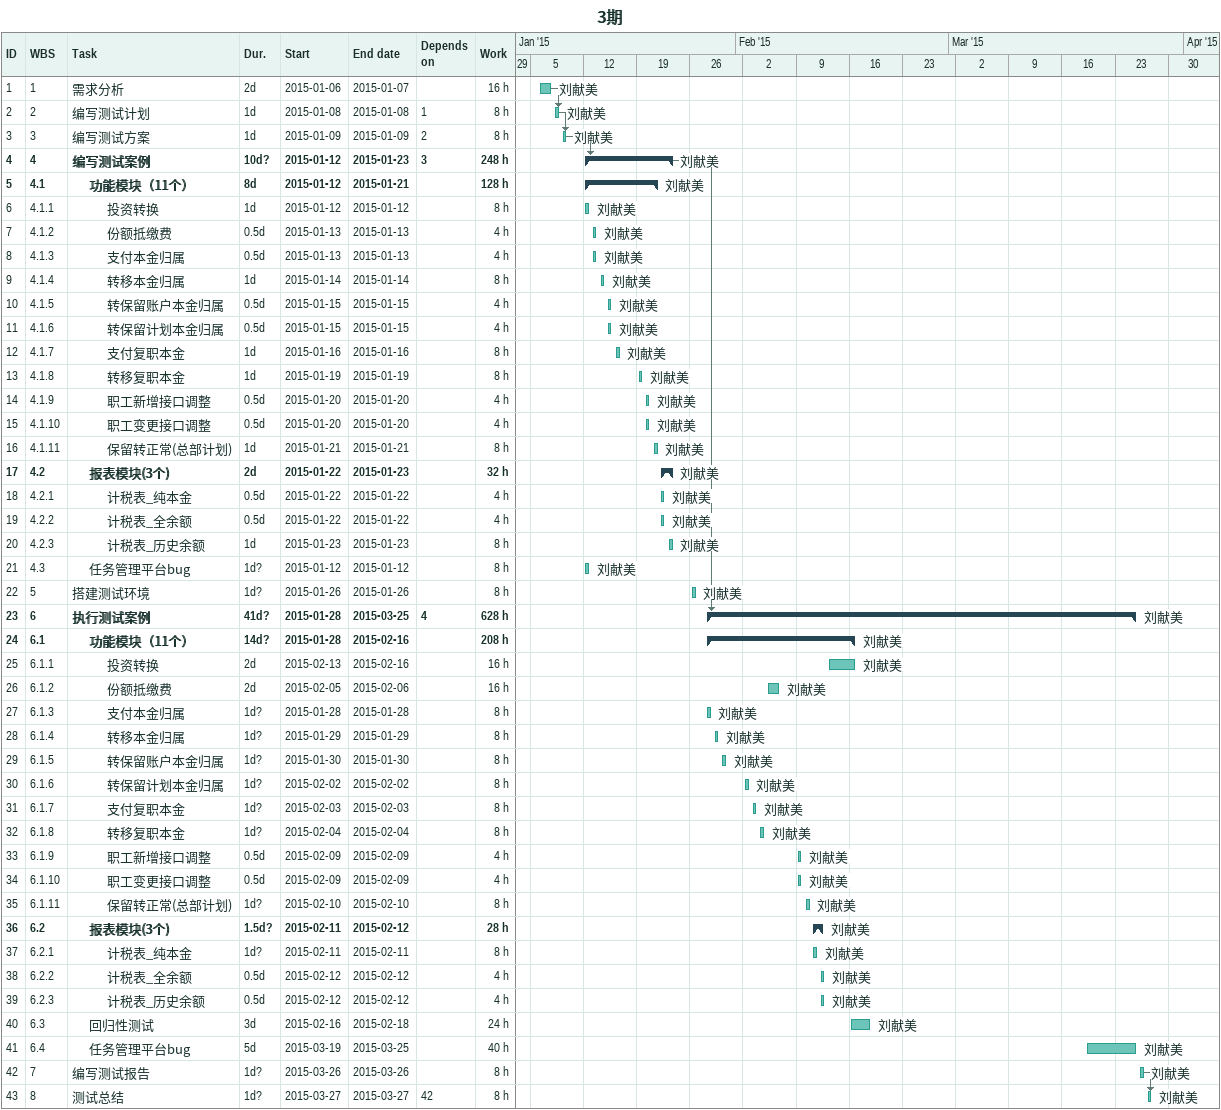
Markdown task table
3期

| ID | WBS | Task | Duration | Start | Finish | Predecessors | Resources | Work (h) |
|---|---|---|---|---|---|---|---|---|
| 1 | 1 | 需求分析 | 2d | 2015-01-06 | 2015-01-07 |  | 刘献美 | 16 |
| 2 | 2 | 编写测试计划 | 1d | 2015-01-08 | 2015-01-08 | 1 | 刘献美 | 8 |
| 3 | 3 | 编写测试方案 | 1d | 2015-01-09 | 2015-01-09 | 2 | 刘献美 | 8 |
| 4 | 4 | **编写测试案例** | 10d? | 2015-01-12 | 2015-01-23 | 3 | 刘献美 | 248 |
| 5 | 4.1 | **功能模块（11个）** | 8d | 2015-01-12 | 2015-01-21 |  | 刘献美 | 128 |
| 6 | 4.1.1 | 投资转换 | 1d | 2015-01-12 | 2015-01-12 |  | 刘献美 | 8 |
| 7 | 4.1.2 | 份额抵缴费 | 0.5d | 2015-01-13 | 2015-01-13 |  | 刘献美 | 4 |
| 8 | 4.1.3 | 支付本金归属 | 0.5d | 2015-01-13 | 2015-01-13 |  | 刘献美 | 4 |
| 9 | 4.1.4 | 转移本金归属 | 1d | 2015-01-14 | 2015-01-14 |  | 刘献美 | 8 |
| 10 | 4.1.5 | 转保留账户本金归属 | 0.5d | 2015-01-15 | 2015-01-15 |  | 刘献美 | 4 |
| 11 | 4.1.6 | 转保留计划本金归属 | 0.5d | 2015-01-15 | 2015-01-15 |  | 刘献美 | 4 |
| 12 | 4.1.7 | 支付复职本金 | 1d | 2015-01-16 | 2015-01-16 |  | 刘献美 | 8 |
| 13 | 4.1.8 | 转移复职本金 | 1d | 2015-01-19 | 2015-01-19 |  | 刘献美 | 8 |
| 14 | 4.1.9 | 职工新增接口调整 | 0.5d | 2015-01-20 | 2015-01-20 |  | 刘献美 | 4 |
| 15 | 4.1.10 | 职工变更接口调整 | 0.5d | 2015-01-20 | 2015-01-20 |  | 刘献美 | 4 |
| 16 | 4.1.11 | 保留转正常(总部计划) | 1d | 2015-01-21 | 2015-01-21 |  | 刘献美 | 8 |
| 17 | 4.2 | **报表模块(3个)** | 2d | 2015-01-22 | 2015-01-23 |  | 刘献美 | 32 |
| 18 | 4.2.1 | 计税表_纯本金 | 0.5d | 2015-01-22 | 2015-01-22 |  | 刘献美 | 4 |
| 19 | 4.2.2 | 计税表_全余额 | 0.5d | 2015-01-22 | 2015-01-22 |  | 刘献美 | 4 |
| 20 | 4.2.3 | 计税表_历史余额 | 1d | 2015-01-23 | 2015-01-23 |  | 刘献美 | 8 |
| 21 | 4.3 | 任务管理平台bug | 1d? | 2015-01-12 | 2015-01-12 |  | 刘献美 | 8 |
| 22 | 5 | 搭建测试环境 | 1d? | 2015-01-26 | 2015-01-26 |  | 刘献美 | 8 |
| 23 | 6 | **执行测试案例** | 41d? | 2015-01-28 | 2015-03-25 | 4 | 刘献美 | 628 |
| 24 | 6.1 | **功能模块（11个）** | 14d? | 2015-01-28 | 2015-02-16 |  | 刘献美 | 208 |
| 25 | 6.1.1 | 投资转换 | 2d | 2015-02-13 | 2015-02-16 |  | 刘献美 | 16 |
| 26 | 6.1.2 | 份额抵缴费 | 2d | 2015-02-05 | 2015-02-06 |  | 刘献美 | 16 |
| 27 | 6.1.3 | 支付本金归属 | 1d? | 2015-01-28 | 2015-01-28 |  | 刘献美 | 8 |
| 28 | 6.1.4 | 转移本金归属 | 1d? | 2015-01-29 | 2015-01-29 |  | 刘献美 | 8 |
| 29 | 6.1.5 | 转保留账户本金归属 | 1d? | 2015-01-30 | 2015-01-30 |  | 刘献美 | 8 |
| 30 | 6.1.6 | 转保留计划本金归属 | 1d? | 2015-02-02 | 2015-02-02 |  | 刘献美 | 8 |
| 31 | 6.1.7 | 支付复职本金 | 1d? | 2015-02-03 | 2015-02-03 |  | 刘献美 | 8 |
| 32 | 6.1.8 | 转移复职本金 | 1d? | 2015-02-04 | 2015-02-04 |  | 刘献美 | 8 |
| 33 | 6.1.9 | 职工新增接口调整 | 0.5d | 2015-02-09 | 2015-02-09 |  | 刘献美 | 4 |
| 34 | 6.1.10 | 职工变更接口调整 | 0.5d | 2015-02-09 | 2015-02-09 |  | 刘献美 | 4 |
| 35 | 6.1.11 | 保留转正常(总部计划) | 1d? | 2015-02-10 | 2015-02-10 |  | 刘献美 | 8 |
| 36 | 6.2 | **报表模块(3个)** | 1.5d? | 2015-02-11 | 2015-02-12 |  | 刘献美 | 28 |
| 37 | 6.2.1 | 计税表_纯本金 | 1d? | 2015-02-11 | 2015-02-11 |  | 刘献美 | 8 |
| 38 | 6.2.2 | 计税表_全余额 | 0.5d | 2015-02-12 | 2015-02-12 |  | 刘献美 | 4 |
| 39 | 6.2.3 | 计税表_历史余额 | 0.5d | 2015-02-12 | 2015-02-12 |  | 刘献美 | 4 |
| 40 | 6.3 | 回归性测试 | 3d | 2015-02-16 | 2015-02-18 |  | 刘献美 | 24 |
| 41 | 6.4 | 任务管理平台bug | 5d | 2015-03-19 | 2015-03-25 |  | 刘献美 | 40 |
| 42 | 7 | 编写测试报告 | 1d? | 2015-03-26 | 2015-03-26 |  | 刘献美 | 8 |
| 43 | 8 | 测试总结 | 1d? | 2015-03-27 | 2015-03-27 | 42 | 刘献美 | 8 |
